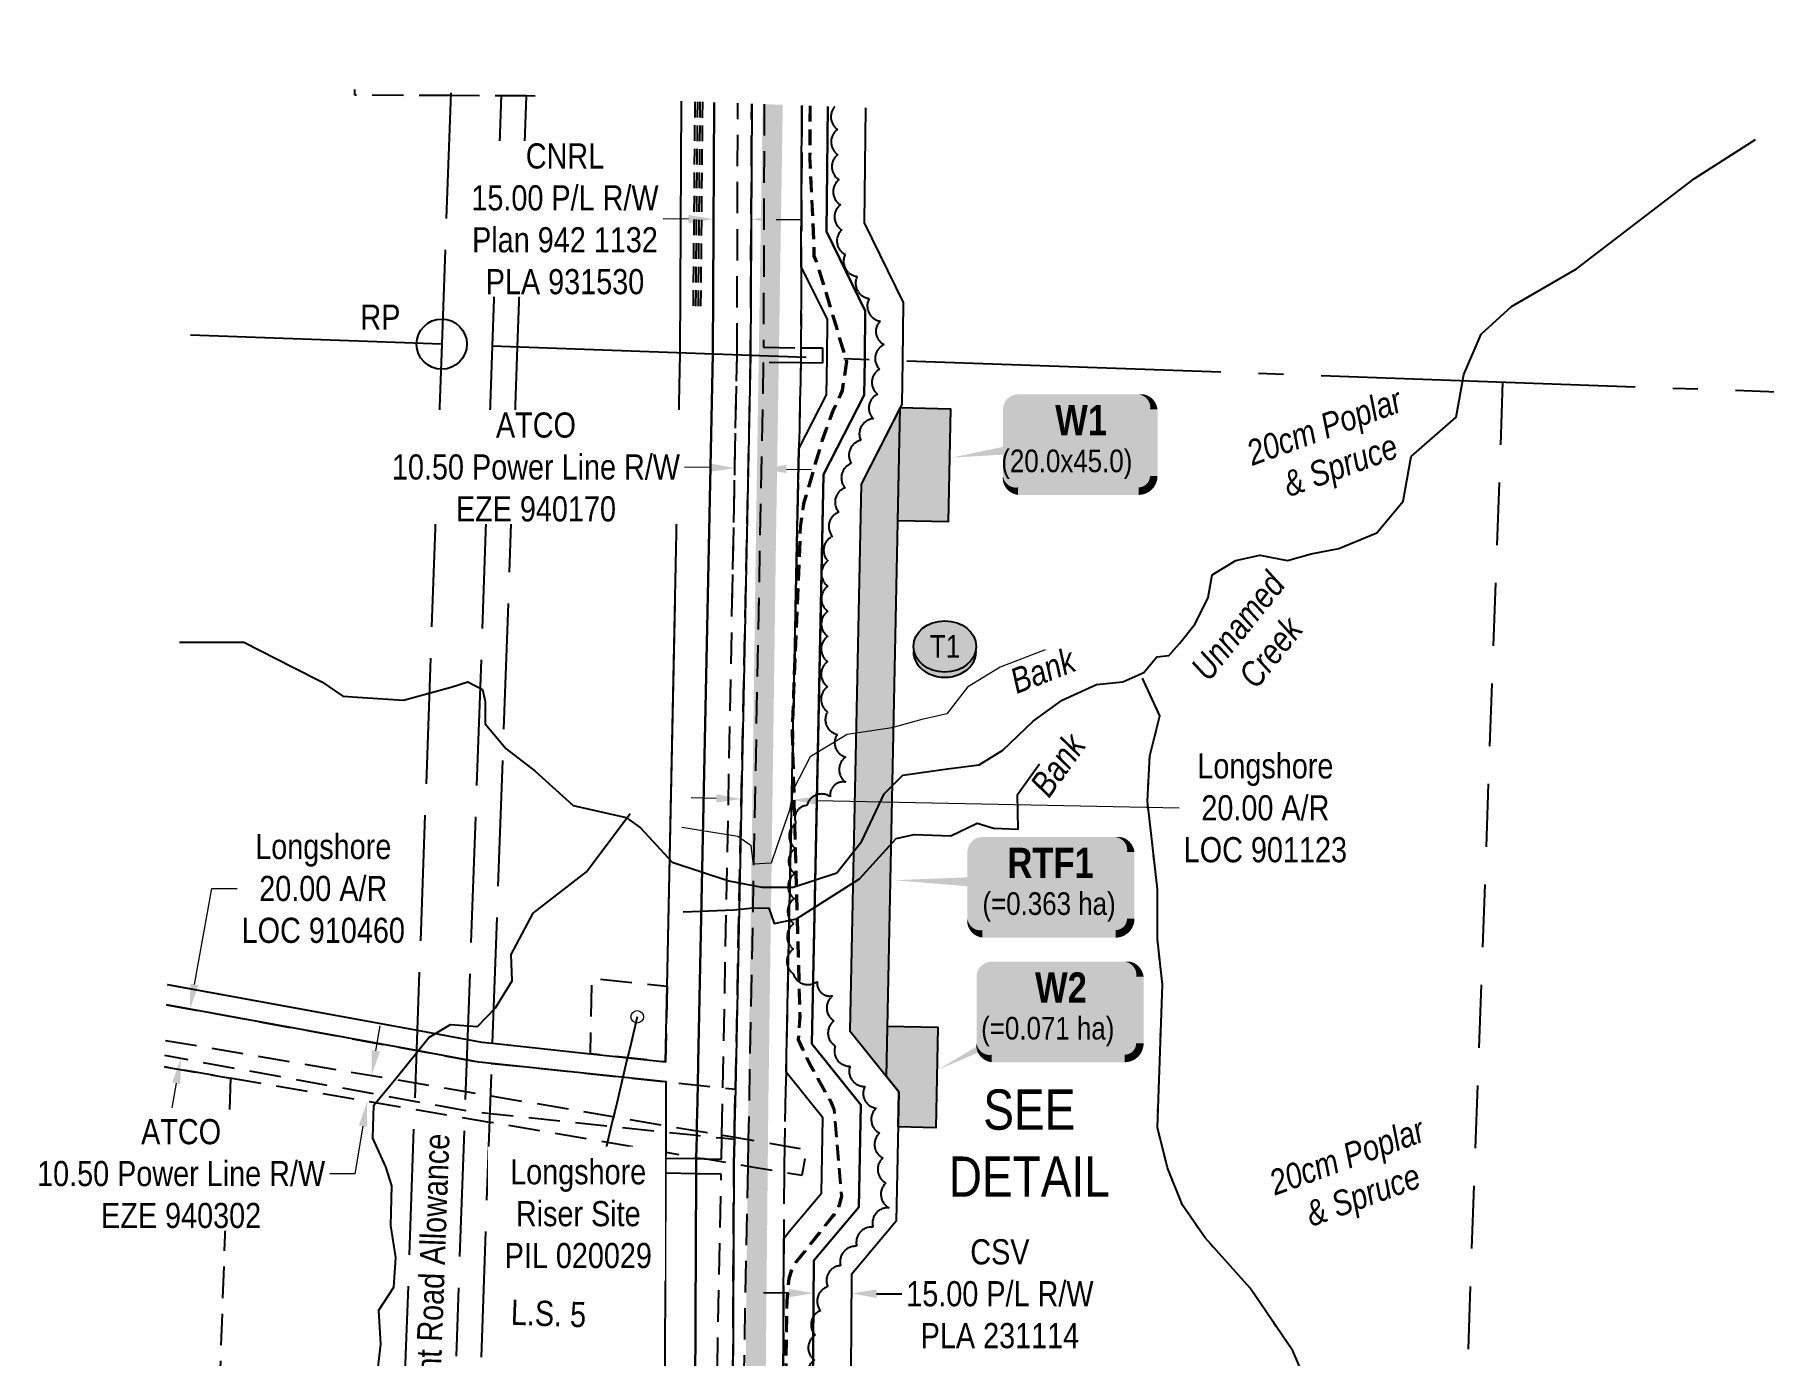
# Model space of a CAD drawing. Extents: x 341958 to 344327, y 6165020 to 6167111.
# Drawn here: x 342377 to 343065, y 6165571 to 6166096 of the extents above; entities that cross this region are included whole.
import ezdxf
from ezdxf.enums import TextEntityAlignment as Align

# ---------------------------------------------------------------- set-up
doc = ezdxf.new("R2010")
doc.units = 0
doc.header["$LTSCALE"] = 5
doc.header["$PDSIZE"] = 0.5
for name, pattern in [('0', [1, 1, 0]), ('foc-ACCESSROAD', [3.75, 2.5, -1.25]), ('foc-FLOWLINE', [3.75, 2.5, -1.25]), ('foc-LSD', [8, 5, -3]), ('foc-QUARTERLINE', [33, 25, -3, 2, -3]), ('foc-UNSURVEYED', [12.5, 10, -2.5]), ('foc-WHEELTRACKS', [2, 0.4, -1.6]), ('UG_PIPE', [1.875, 1.25, -0.625])]:
    doc.linetypes.add(name, pattern=pattern)
doc.layers.get('Defpoints').update_dxf_attribs({"color": 9})
for name, color, linetype in [('35', 37, 'Continuous'), ('AS-PIPE-UG', 44, 'UG_PIPE'), ('AS-ROADS', 254, 'Continuous'), ('C-RW', 13, 'Continuous'), ('DETAIL-T', 7, 'Continuous'), ('F-AR', 190, 'foc-ACCESSROAD'), ('F-EZE', 190, 'foc-FLOWLINE'), ('F-RW', 190, 'Continuous'), ('F-WS', 190, 'foc-ACCESSROAD'), ('L-QSEC', 8, 'foc-QUARTERLINE'), ('L-ROAD-T', 7, 'Continuous'), ('L-SECTION-LSD', 7, 'foc-LSD'), ('L-USEC', 7, 'foc-UNSURVEYED'), ('P-CROSSINGS', 250, 'Continuous'), ('P-TEMP-BLOCKS', 250, 'Continuous'), ('P-TEMP-H', 41, 'Continuous'), ('P-TEMP_WORKSPACE', 46, 'Continuous'), ('T-080', 7, 'Continuous'), ('T-BUSH', 110, '0'), ('T-BUSH-T', 110, 'Continuous'), ('T-SLOPE', 48, 'Continuous'), ('T-WATER', 160, 'Continuous'), ('T-WATER-P3', 160, 'foc-WHEELTRACKS'), ('T-WATER-T', 170, 'Continuous')]:
    doc.layers.add(name, color=color, linetype=linetype)
for name, color, linetype, lineweight in [('F-AR-T', 190, 'Continuous', 9), ('F-EZE-T', 190, 'Continuous', 9), ('F-RW-T', 190, 'Continuous', 9), ('F-WS-T', 190, 'Continuous', 9), ('T-TEXT', 48, 'Continuous', 18)]:
    doc.layers.add(name, color=color, linetype=linetype, lineweight=lineweight)
doc.styles.add('100L', font='ARIALN.TTF', dxfattribs={"height": 11})
doc.styles.add('175L', font='ARIALN.TTF', dxfattribs={"height": 20})
doc.styles.add('80', font='ARIALN.TTF', dxfattribs={"height": 10})
doc.styles.add('80CG', font='ARIALN.TTF', dxfattribs={"height": 10})
doc.styles.add('80L', font='ARIALN.TTF', dxfattribs={"height": 10})
doc.styles.add('BOLD', font='ARIALNB.TTF')
doc.styles.add('Crossing', font='ARIALN.TTF', dxfattribs={"height": 10})
doc.styles.add('foc-LtypeFont', font='ARIALN.TTF', dxfattribs={"height": 7.35})
doc.linetypes.add('foc-TOPO-flowdirection-NOLINE', pattern='A,0,[">",foc-LtypeFont,S=0.3,R=0,X=0,Y=-0.945],-20,[">",foc-LtypeFont,S=0.3,R=0,X=0,Y=-0.945],0', length=20)
doc.dimstyles.new('Compass 5 000', dxfattribs={"dimscale": 5, "dimtxt": 9, "dimasz": 2, "dimexe": 0.2, "dimexo": 0.0625, "dimgap": 0.5, "dimtad": 0, "dimtih": 1, "dimtoh": 1, "dimzin": 0, "dimdsep": 46, "dimtxsty": '80CG', "dimcen": 0.1, "dimse1": 1, "dimse2": 1, "dimclrd": 256, "dimclrt": 256, "dimaunit": 1, "dimadec": 4, "dimazin": 0, "dimtfac": 0.06, "dimtofl": 0, "dimtmove": 0, "dimatfit": 1, "dimfxl": 0.2, "dimtolj": 1, "dimtzin": 0, "dimlwd": -1, "dimarcsym": 0})

# ---------------------------------------------------------------- blocks, each defined once
blk = doc.blocks.new('*D438')
at = {"layer": 'Defpoints', "color": 0, "transparency": 16777216}
for p in [(342438.69, 6165708.62), (342506.26, 6165696.23), (342502.66, 6165676.57)]:
    blk.add_point(p, dxfattribs=at)
at = {"layer": 'F-AR-T', "transparency": 16777216}
for p, q in [((342440.49, 6165718.45), (342447.47, 6165756.55)), ((342447.47, 6165756.55), (342457.47, 6165756.55)), ((342433.28, 6165679.11), (342431.48, 6165669.28))]:
    blk.add_line(p, q, dxfattribs=at)
for points in [[(342438.85, 6165718.75), (342442.13, 6165718.15), (342438.69, 6165708.62)], [(342431.64, 6165679.42), (342434.92, 6165678.81), (342435.08, 6165688.95)]]:
    blk.add_solid(points, dxfattribs=at)
at = {"layer": 'F-AR-T', "transparency": 16777216, "insert": (342491.76, 6165756.55), "char_height": 10, "attachment_point": 5, "style": '80CG'}
blk.add_mtext('\\A1;Longshore\\P20.00 A/R\\PLOC 910460', dxfattribs=at)
blk = doc.blocks.new('*D439')
at = {"layer": 'Defpoints', "color": 0, "transparency": 16777216}
for p in [(342678.11, 6165791.81), (342657.07, 6165741.46), (342677.06, 6165741.05)]:
    blk.add_point(p, dxfattribs=at)
at = {"layer": 'F-AR-T', "transparency": 16777216}
for p, q in [((342648.12, 6165792.43), (342638.12, 6165792.63)), ((342688.11, 6165791.6), (342832.28, 6165788.62))]:
    blk.add_line(p, q, dxfattribs=at)
for points in [[(342648.15, 6165794.09), (342648.09, 6165790.76), (342658.12, 6165792.22)], [(342688.14, 6165793.27), (342688.07, 6165789.94), (342678.11, 6165791.81)]]:
    blk.add_solid(points, dxfattribs=at)
at = {"layer": 'F-AR-T', "transparency": 16777216, "insert": (342866.59, 6165788.62), "char_height": 10, "attachment_point": 5, "style": '80CG', "bg_fill": 3, "box_fill_scale": 1.1, "bg_fill_color": 256, "bg_fill_true_color": 13158600, "bg_fill_transparency": 0}
blk.add_mtext('\\A1;Longshore\\P20.00 A/R\\PLOC 901123', dxfattribs=at)
blk = doc.blocks.new('*D440')
at = {"layer": 'Defpoints', "color": 0, "transparency": 16777216}
for p in [(342516.79, 6165681.21), (342509.23, 6165671.85), (342515.03, 6165670.86)]:
    blk.add_point(p, dxfattribs=at)
at = {"layer": 'F-EZE-T', "transparency": 16777216}
for p, q in [((342512.67, 6165692.06), (342514.34, 6165701.91)), ((342507.55, 6165661.99), (342504.34, 6165643.11)), ((342504.34, 6165643.11), (342494.34, 6165643.11))]:
    blk.add_line(p, q, dxfattribs=at)
for points in [[(342511.02, 6165692.34), (342514.31, 6165691.78), (342510.99, 6165682.2)], [(342505.91, 6165662.27), (342509.19, 6165661.71), (342509.23, 6165671.85)]]:
    blk.add_solid(points, dxfattribs=at)
at = {"layer": 'F-EZE-T', "transparency": 16777216, "insert": (342435.2, 6165643.11), "char_height": 10, "attachment_point": 5, "style": '80CG', "bg_fill": 3, "box_fill_scale": 1.1, "bg_fill_color": 256, "bg_fill_true_color": 13158600, "bg_fill_transparency": 0}
blk.add_mtext('\\A1;ATCO\\P10.50 Power Line R/W\\PEZE 940302', dxfattribs=at)
blk = doc.blocks.new('*D441')
at = {"layer": 'Defpoints', "color": 0, "transparency": 16777216}
for p in [(342666.01, 6165923.63), (342652.96, 6165791.72), (342663.46, 6165791.52)]:
    blk.add_point(p, dxfattribs=at)
at = {"layer": 'F-EZE-T', "transparency": 16777216}
for p, q in [((342645.52, 6165924.02), (342635.52, 6165924.22)), ((342676.01, 6165923.43), (342686, 6165923.24))]:
    blk.add_line(p, q, dxfattribs=at)
for points in [[(342645.55, 6165925.69), (342645.48, 6165922.36), (342655.51, 6165923.83)], [(342676.04, 6165925.1), (342675.97, 6165921.77), (342666.01, 6165923.63)]]:
    blk.add_solid(points, dxfattribs=at)
at = {"layer": 'F-EZE-T', "transparency": 16777216, "insert": (342576.38, 6165924.22), "char_height": 10, "attachment_point": 5, "style": '80CG', "bg_fill": 3, "box_fill_scale": 1.1, "bg_fill_color": 256, "bg_fill_true_color": 13158600, "bg_fill_transparency": 0}
blk.add_mtext('\\A1;ATCO\\P10.50 Power Line R/W\\PEZE 940170', dxfattribs=at)
blk = doc.blocks.new('*D442')
at = {"layer": 'Defpoints', "color": 0, "transparency": 16777216}
for p in [(342647.06, 6166032.75), (342662.06, 6166032.68), (342662.01, 6166022.78)]:
    blk.add_point(p, dxfattribs=at)
at = {"layer": 'F-RW-T', "transparency": 16777216}
for p, q in [((342637.02, 6166022.89), (342627.02, 6166022.94)), ((342672.01, 6166022.73), (342682.01, 6166022.69))]:
    blk.add_line(p, q, dxfattribs=at)
for points in [[(342637.03, 6166024.56), (342637.01, 6166021.23), (342647.02, 6166022.85)], [(342672.02, 6166024.4), (342672, 6166021.07), (342662.01, 6166022.78)]]:
    blk.add_solid(points, dxfattribs=at)
at = {"layer": 'F-RW-T', "transparency": 16777216, "insert": (342587.93, 6166022.94), "char_height": 10, "attachment_point": 5, "style": '80CG', "bg_fill": 3, "box_fill_scale": 1.1, "bg_fill_color": 256, "bg_fill_true_color": 13158600, "bg_fill_transparency": 0}
blk.add_mtext('\\A1;CNRL\\P15.00 P/L R/W\\PPlan 942 1132\\PPLA 931530', dxfattribs=at)
blk = doc.blocks.new('*D446')
at = {"layer": 'C-RW', "transparency": 16777216}
for p, q in [((342676.89, 6165595.66), (342666.89, 6165595.74)), ((342711.89, 6165595.39), (342721.89, 6165595.31))]:
    blk.add_line(p, q, dxfattribs=at)
for points in [[(342676.9, 6165597.33), (342676.88, 6165593.99), (342686.89, 6165595.58)], [(342711.9, 6165597.05), (342711.87, 6165593.72), (342701.89, 6165595.46)]]:
    blk.add_solid(points, dxfattribs=at)
at = {"layer": 'Defpoints', "color": 0, "transparency": 16777216}
for p in [(342701.89, 6165595.46), (342686.65, 6165564.8), (342701.64, 6165564.69)]:
    blk.add_point(p, dxfattribs=at)
at = {"layer": 'C-RW', "transparency": 16777216, "insert": (342760.97, 6165595.31), "char_height": 10, "attachment_point": 5, "style": '80CG'}
blk.add_mtext('\\A1;CSV\\P15.00 P/L R/W\\PPLA 231114 ', dxfattribs=at)
blk = doc.blocks.new('RP')
at = {"layer": '35', "color": 3}
blk.add_circle((0, 0), 10, dxfattribs=at)
at = {"layer": '35', "color": 3, "style": '80'}
blk.add_attdef('RP_001', (-32.36, 5.75), '', height=10, dxfattribs=at)
blk = doc.blocks.new('*U459')
h = blk.add_hatch(color=191)
edge = h.paths.add_edge_path()
edge.add_line((-26.5, -20), (26.5, -20))
edge.add_arc((26.5, -14), 6, 270, 360)
edge.add_line((32.5, -14), (32.5, 12.5))
edge.add_arc((26.5, 12.5), 6, 0, 90)
edge.add_line((26.5, 18.5), (-26.5, 18.5))
edge.add_arc((-26.5, 12.5), 6, 90, 180)
edge.add_line((-32.5, 12.5), (-32.5, -14))
edge.add_arc((-26.5, -14), 6, 180, 270)
at = {"color": 250, "flags": 128}
blk.add_lwpolyline([(-26.5, -20, 3, 3, 0), (26.5, -20, 3, 3, 0.414214), (32.5, -14, 3, 3, 0), (32.5, 12.5, 3, 0, 0.414214), (26.5, 18.5, 0, 0, 0), (-26.5, 18.5, 0, 0, 0.414214), (-32.5, 12.5, 0, 0, 0), (-32.5, -14, 0, 3, 0.414214)], format="xyseb", close=True, dxfattribs=at)
at = {"flags": 128}
blk.add_lwpolyline([(-61.62, 1.34, 0, 7.5, 0), (0, 0, 0, 0, 0)], format="xyseb", dxfattribs=at)
at = {"color": 250}
for tag, p, height, style in [('TEMP_AREA_W1_001', (-9.21, 2.24), 12, 'BOLD'), ('ENTER_TEXT_001', (-30.66, -12.47), 9, '80')]:
    blk.add_attdef(tag, p, '', height=height, dxfattribs=dict(at, style=style))
blk = doc.blocks.new('XING TEMP')
h = blk.add_hatch(color=191)
h.dxf.hatch_style = 1
edge = h.paths.add_edge_path()
edge.add_ellipse((0, 0), major_axis=(-12.5, 0), ratio=0.816297, start_angle=0, end_angle=360)
h = blk.add_hatch(color=250)
h.dxf.hatch_style = 1
edge = h.paths.add_edge_path()
edge.add_ellipse((0, -2.05), major_axis=(-12.5, 0), ratio=0.816297, start_angle=0, end_angle=180)
edge.add_line((12.5, -2.05), (12.5, 0))
edge.add_ellipse((0, 0), major_axis=(-12.5, 0), ratio=0.816297, start_angle=0, end_angle=180, ccw=False)
edge.add_line((-12.5, 0), (-12.5, -2.05))
at = {"color": 250}
blk.add_ellipse((0, 0), major_axis=(-12.5, 0), ratio=0.816297, dxfattribs=at)
blk.add_ellipse((0, -2.05), major_axis=(-12.5, 0), ratio=0.816297, start_param=0, end_param=3.141593, dxfattribs=at)
at = {"color": 250, "style": 'Crossing'}
blk.add_attdef('CROSSING', text='', height=9, dxfattribs=at).set_placement((0.09, 0.02), align=Align.MIDDLE_CENTER)
at = {"color": 250, "style": 'Crossing', "flags": 1}
for tag, p in [('OWNER', (0.09, -12.49)), ('DESCRIPTION', (0.09, -25.77)), ('LOCATION', (0.09, -39.3)), ('DWG_REF', (0.09, -52.84))]:
    blk.add_attdef(tag, text='', height=9, dxfattribs=at).set_placement(p, align=Align.MIDDLE_CENTER)
blk = doc.blocks.new('*U469')
h = blk.add_hatch(color=191)
edge = h.paths.add_edge_path()
edge.add_line((-26.5, -20), (26.5, -20))
edge.add_arc((26.5, -14), 6, 270, 360)
edge.add_line((32.5, -14), (32.5, 12.5))
edge.add_arc((26.5, 12.5), 6, 0, 90)
edge.add_line((26.5, 18.5), (-26.5, 18.5))
edge.add_arc((-26.5, 12.5), 6, 90, 180)
edge.add_line((-32.5, 12.5), (-32.5, -14))
edge.add_arc((-26.5, -14), 6, 180, 270)
at = {"color": 250, "flags": 128}
blk.add_lwpolyline([(-26.5, -20, 3, 3, 0), (26.5, -20, 3, 3, 0.414214), (32.5, -14, 3, 3, 0), (32.5, 12.5, 3, 0, 0.414214), (26.5, 18.5, 0, 0, 0), (-26.5, 18.5, 0, 0, 0.414214), (-32.5, 12.5, 0, 0, 0), (-32.5, -14, 0, 3, 0.414214)], format="xyseb", close=True, dxfattribs=at)
at = {"flags": 128}
blk.add_lwpolyline([(-47.59, -24.39, 0, 7.5, 0), (0, 0, 0, 0, 0)], format="xyseb", dxfattribs=at)
at = {"color": 250}
for tag, p, height, style in [('TEMP_AREA_W1_001', (-9.21, 2.24), 12, 'BOLD'), ('ENTER_TEXT_001', (-30.66, -12.47), 9, '80')]:
    blk.add_attdef(tag, p, '', height=height, dxfattribs=dict(at, style=style))
blk = doc.blocks.new('*U470')
h = blk.add_hatch(color=191)
edge = h.paths.add_edge_path()
edge.add_line((-24, -20), (24, -20))
edge.add_arc((24, -14), 6, 270, 360)
edge.add_line((30, -14), (30, 12.5))
edge.add_arc((24, 12.5), 6, 0, 90)
edge.add_line((24, 18.5), (-24, 18.5))
edge.add_arc((-24, 12.5), 6, 90, 180)
edge.add_line((-30, 12.5), (-30, -14))
edge.add_arc((-24, -14), 6, 180, 270)
at = {"color": 250, "flags": 128}
blk.add_lwpolyline([(-24, -20, 3, 3, 0), (24, -20, 3, 3, 0.414214), (30, -14, 3, 3, 0), (30, 12.5, 3, 0, 0.414214), (24, 18.5, 0, 0, 0), (-24, 18.5, 0, 0, 0.414214), (-30, 12.5, 0, 0, 0), (-30, -14, 0, 3, 0.414214)], format="xyseb", close=True, dxfattribs=at)
at = {"flags": 128}
blk.add_lwpolyline([(-50.5, -6.69, 0, 7.5, 0), (0, 0, 0, 0, 0)], format="xyseb", dxfattribs=at)
at = {"color": 250}
for tag, p, height, style in [('TEMP_AREA_W1_001', (-9.21, 2.24), 12, 'BOLD'), ('ENTER_TEXT_001', (-30.66, -12.47), 9, '80')]:
    blk.add_attdef(tag, p, '', height=height, dxfattribs=dict(at, style=style))

msp = doc.modelspace()

# ---------------------------------------------------------------- hatches: boundary and pattern name
at = {"layer": 'P-TEMP-H'}
h = msp.add_hatch(color=256, dxfattribs=at)
h.dxf.hatch_style = 1
h.paths.add_polyline_path([(342705.704, 6165917.453), (342701.209, 6165699.932), (342715.835, 6165681.825), (342721.332, 6165947.882)])
h = msp.add_hatch(color=256, dxfattribs=at)
h.dxf.hatch_style = 1
h.paths.add_polyline_path([(342721.332, 6165947.882), (342741.323, 6165947.468), (342740.394, 6165902.488), (342720.403, 6165902.901)])
h = msp.add_hatch(color=256, dxfattribs=at)
h.dxf.hatch_style = 1
h.paths.add_polyline_path([(342716.248, 6165701.816), (342736.239, 6165701.403), (342735.413, 6165661.421), (342720.464, 6165661.73), (342720.735, 6165675.759), (342715.835, 6165681.825)])

# ---------------------------------------------------------------- linework, layer by layer
at = {"layer": 'AS-PIPE-UG', "flags": 128}
for points in [[(342639.607, 6166069.595), (342638.857, 6165985.377)], [(342640.606, 6166069.559), (342639.856, 6165985.368)], [(342641.606, 6166069.523), (342640.856, 6165985.359)], [(342642.605, 6166069.488), (342641.856, 6165985.35)], [(342685.154, 6166067.969), (342685.041, 6166047.818), (342686.636, 6166013.13), (342686.649, 6166008.146), (342688.054, 6166004.97), (342699.714, 6165966.182), (342697.974, 6165954.775), (342694.422, 6165947.007), (342690.048, 6165935.093), (342686.542, 6165923.284), (342682.606, 6165909.704), (342681.31, 6165900.678), (342678.011, 6165819.734), (342681.1, 6165705.584), (342680.472, 6165696.355), (342682.359, 6165692.301), (342685.032, 6165686.624), (342693.606, 6165671.276), (342694.72, 6165668.518), (342697.656, 6165634.062), (342696.428, 6165629.6), (342694.427, 6165626.555), (342678.116, 6165606.045), (342676.733, 6165601.4), (342675.934, 6165592.499), (342674.896, 6165528.173), (342679.262, 6165438.728), (342682.028, 6165351.341), (342684.503, 6165342.059), (342686.93, 6165338.914), (342704.038, 6165314.776), (342704.449, 6165310.81), (342702.357, 6165287.106), (342699.258, 6165282.16), (342696.659, 6165278.183), (342687.094, 6165253.376), (342686.664, 6165247.092), (342685.641, 6165113.138), (342687.516, 6165042.728)], [(342685.654, 6166067.951), (342685.541, 6166047.828), (342687.136, 6166013.142), (342687.149, 6166008.252), (342688.524, 6166005.144), (342700.225, 6165966.218), (342698.458, 6165954.631), (342694.885, 6165946.817), (342690.523, 6165934.936), (342687.022, 6165923.143), (342683.096, 6165909.598), (342681.808, 6165900.632), (342678.511, 6165819.731), (342681.6, 6165705.574), (342680.979, 6165696.449), (342682.812, 6165692.513), (342685.477, 6165686.853), (342694.058, 6165671.492), (342695.212, 6165668.635), (342698.162, 6165634.015), (342696.889, 6165629.391), (342694.832, 6165626.262), (342678.567, 6165605.81), (342677.226, 6165601.305), (342676.434, 6165592.473), (342675.396, 6165528.181), (342679.761, 6165438.748), (342682.526, 6165351.414), (342684.96, 6165342.285), (342687.332, 6165339.211), (342704.522, 6165314.958), (342704.951, 6165310.814), (342702.844, 6165286.942), (342699.679, 6165281.891), (342697.106, 6165277.954), (342687.588, 6165253.267), (342687.164, 6165247.073), (342686.141, 6165113.143), (342688.016, 6165042.71)]]:
    msp.add_lwpolyline(points, dxfattribs=at)
at = {"layer": 'AS-ROADS', "const_width": 7.998, "flags": 128}
msp.add_lwpolyline([(342670.588, 6166068.489), (342667.836, 6165892.203), (342664.808, 6165668.294), (342663.424, 6165523.226), (342668.548, 6165412.829), (342675.102, 6165055.152), (342674.713, 6165043.185)], dxfattribs=at)
at = {"layer": 'C-RW'}
for points in [[(342727.833, 6165041.287), (342706.553, 6165091.088), (342691.667, 6165125.927), (342691.719, 6165142.606), (342691.813, 6165172.791), (342692.084, 6165259.325), (342710.067, 6165280.745), (342709.449, 6165321.941), (342690.775, 6165342.764), (342689.333, 6165384.241), (342689.037, 6165398.194), (342688.825, 6165408.211), (342688.507, 6165423.2), (342686.34, 6165525.594), (342686.992, 6165608.582), (342704.848, 6165629.824), (342705.636, 6165670.586), (342686.103, 6165694.768), (342690.782, 6165921.225), (342707.021, 6165952.842), (342707.181, 6165967.131), (342707.395, 6165986.379), (342691.982, 6166017.977), (342692.483, 6166067.708)], [(342707.474, 6166067.173), (342707.013, 6166021.369), (342722.43, 6165989.762), (342722.172, 6165966.595), (342721.977, 6165949.137), (342705.704, 6165917.453), (342701.209, 6165699.932), (342720.735, 6165675.759), (342719.739, 6165624.233), (342701.946, 6165603.066), (342701.338, 6165525.717), (342703.838, 6165422.662), (342704.201, 6165407.666), (342704.444, 6165397.648), (342705.633, 6165348.658), (342724.359, 6165327.775), (342725.146, 6165275.382), (342707.063, 6165253.844), (342706.808, 6165172.255), (342706.713, 6165142.07), (342706.672, 6165128.975), (342744.394, 6165040.695)]]:
    msp.add_lwpolyline(points, dxfattribs=at)
at = {"layer": 'F-AR'}
for points in [[(342661.481, 6165043.658), (342661.819, 6165143.678), (342661.921, 6165173.862), (342662.35, 6165300.871), (342658.944, 6165399.261), (342658.598, 6165409.282), (342654.58, 6165525.407), (342655.091, 6165645.799), (342655.117, 6165647.025), (342655.317, 6165656.687), (342655.336, 6165657.635), (342655.42, 6165661.701), (342655.731, 6165676.748), (342661.767, 6165968.755), (342662.222, 6166068.788)], [(342682.212, 6166068.074), (342681.922, 6166004.091), (342681.775, 6165971.717), (342681.762, 6165968.607), (342681.75, 6165968.04), (342681.702, 6165965.719), (342680.996, 6165931.542), (342675.87, 6165683.567), (342675.72, 6165676.335), (342675.41, 6165661.288), (342675.265, 6165654.244), (342675.085, 6165645.55), (342675.077, 6165643.628), (342674.966, 6165617.385), (342674.576, 6165525.71)]]:
    msp.add_lwpolyline(points, dxfattribs=at)
at = {"layer": 'F-AR', "flags": 128}
for points in [[(342682.212, 6166068.074), (342681.922, 6166004.091), (342681.775, 6165971.717), (342681.762, 6165968.607), (342681.75, 6165968.04), (342681.702, 6165965.719), (342680.996, 6165931.542), (342679.684, 6165868.085)], [(342429.446, 6165710.31), (342528.834, 6165692.096), (342553.627, 6165687.553), (342558.839, 6165687.002), (342628.242, 6165679.658), (342640.764, 6165678.333), (342650.756, 6165677.275), (342655.731, 6165676.748), (342655.42, 6165661.701), (342655.336, 6165657.635), (342655.317, 6165656.687), (342650.369, 6165657.21), (342640.35, 6165658.27), (342628.157, 6165659.56), (342558.121, 6165666.972), (342550.769, 6165667.75), (342528.11, 6165671.902), (342428.722, 6165690.116)]]:
    msp.add_lwpolyline(points, dxfattribs=at)
at = {"layer": 'F-EZE'}
for points in [[(342647.818, 6165528.017), (342650.092, 6165642.879), (342640.083, 6165643.075), (342628.088, 6165643.309), (342622.606, 6165643.416), (342622.723, 6165649.414), (342628.113, 6165649.308), (342640.162, 6165649.187), (342643.461, 6165649.008), (342650.209, 6165648.876), (342650.37, 6165657.21), (342650.394, 6165658.476), (342650.757, 6165677.275), (342656.383, 6165968.947), (342656.71, 6166068.984)], [(342654.455, 6165868.985), (342656.383, 6165968.947), (342656.71, 6166068.984)], [(342667.208, 6166068.61), (342666.891, 6165971.885), (342681.775, 6165971.717), (342690.406, 6165971.62), (342690.362, 6165967.732), (342690.339, 6165965.622), (342681.702, 6165965.719), (342666.824, 6165965.888), (342660.859, 6165656.696), (342660.655, 6165645.898), (342658.259, 6165525.1), (342662.416, 6165409.147), (342662.775, 6165399.125), (342666.187, 6165303.97), (342682.24, 6165304.241), (342689.731, 6165304.366), (342689.832, 6165298.369), (342682.336, 6165298.243), (342666.288, 6165297.972), (342666.022, 6165173.715), (342665.958, 6165143.529), (342665.744, 6165043.506)], [(342667.208, 6166068.61), (342666.891, 6165971.885), (342681.775, 6165971.717), (342690.406, 6165971.62), (342690.362, 6165967.732), (342690.339, 6165965.622), (342681.702, 6165965.719), (342666.824, 6165965.888), (342664.947, 6165868.611)]]:
    msp.add_lwpolyline(points, dxfattribs=at)
at = {"layer": 'F-EZE', "flags": 128}
msp.add_lwpolyline([(342428.941, 6165696.16), (342528.373, 6165679.24), (342558.378, 6165674.134), (342628.168, 6165662.258), (342640.389, 6165660.179), (342650.394, 6165658.476), (342655.336, 6165657.635), (342660.859, 6165656.695), (342675.265, 6165654.244), (342683.989, 6165652.759), (342682.229, 6165642.411), (342675.077, 6165643.628), (342660.662, 6165645.986), (342655.117, 6165647.024), (342643.461, 6165649.007), (342640.165, 6165649.35), (342628.123, 6165651.617), (342557.998, 6165663.551), (342527.994, 6165668.656), (342428.562, 6165685.576)], dxfattribs=at)
at = {"layer": 'F-RW'}
for points in [[(342429.715, 6165718.393), (342529.124, 6165700.175), (342554.787, 6165695.472), (342559.125, 6165695.005), (342598.025, 6165690.818), (342627.956, 6165687.596), (342628.578, 6165717.694), (342633.778, 6165969.19), (342633.78, 6165969.756), (342634.234, 6166069.787)], [(342429.736, 6165718.389), (342529.124, 6165700.175), (342554.787, 6165695.472), (342559.125, 6165695.005), (342598.025, 6165690.818), (342627.956, 6165687.596), (342628.578, 6165717.694), (342633.778, 6165969.19), (342633.78, 6165969.756), (342634.234, 6166069.787)], [(342646.485, 6165044.194), (342646.523, 6165055.364), (342646.823, 6165144.215), (342646.925, 6165174.399), (342647.352, 6165300.636), (342643.931, 6165399.781), (342643.574, 6165409.815), (342639.694, 6165521.952), (342639.582, 6165525.178), (342639.594, 6165527.951), (342640.083, 6165643.075), (342640.096, 6165645.987), (342640.16, 6165649.133), (342640.35, 6165658.27), (342640.389, 6165660.178), (342640.453, 6165663.285), (342640.522, 6165666.628), (342640.764, 6165678.333), (342640.95, 6165687.328), (342646.775, 6165969.291), (342647.226, 6166069.323)], [(342646.485, 6165044.194), (342646.523, 6165055.364), (342646.823, 6165144.215), (342646.925, 6165174.399), (342647.352, 6165300.636), (342643.931, 6165399.781), (342643.574, 6165409.815), (342639.694, 6165521.952), (342639.582, 6165525.178), (342639.594, 6165527.951), (342640.083, 6165643.075), (342640.096, 6165645.987), (342640.16, 6165649.133), (342640.35, 6165658.27), (342640.389, 6165660.178), (342640.453, 6165663.285), (342640.522, 6165666.628), (342640.764, 6165678.333), (342640.95, 6165687.328), (342646.775, 6165969.291), (342647.226, 6166069.323)], [(342647.226, 6166069.323), (342646.775, 6165969.291), (342640.95, 6165687.328), (342640.764, 6165678.333), (342640.522, 6165666.628), (342640.453, 6165663.285), (342640.389, 6165660.178), (342640.35, 6165658.27), (342640.16, 6165649.133), (342640.096, 6165645.987), (342640.083, 6165643.075), (342639.594, 6165527.951)], [(342662.222, 6166068.788), (342661.767, 6165968.755), (342655.731, 6165676.748), (342655.42, 6165661.701), (342655.336, 6165657.635), (342655.317, 6165656.687), (342655.117, 6165647.025), (342655.091, 6165645.799), (342654.58, 6165525.407), (342658.598, 6165409.282), (342658.944, 6165399.261), (342662.35, 6165300.871), (342661.921, 6165173.862), (342661.819, 6165143.678), (342661.481, 6165043.658)], [(342662.222, 6166068.788), (342661.767, 6165968.755), (342655.731, 6165676.748), (342655.42, 6165661.701), (342655.336, 6165657.635), (342655.317, 6165656.687), (342655.117, 6165647.025), (342655.091, 6165645.799), (342654.58, 6165525.407), (342658.598, 6165409.282), (342658.944, 6165399.261), (342662.35, 6165300.871), (342661.921, 6165173.862), (342661.819, 6165143.678), (342661.481, 6165043.658)], [(342681.473, 6165042.944), (342681.589, 6165077.562), (342681.811, 6165142.962), (342681.873, 6165161.668), (342681.913, 6165173.146), (342682.243, 6165270.931), (342694.986, 6165286.109), (342694.535, 6165316.105), (342681.319, 6165330.842), (342678.976, 6165398.551), (342678.629, 6165408.573), (342678.11, 6165423.565), (342674.576, 6165525.71), (342674.966, 6165617.385), (342677.082, 6165620.105), (342689.953, 6165635.418), (342690.533, 6165665.411), (342675.87, 6165683.567), (342680.996, 6165931.542), (342692.022, 6165953.009), (342692.186, 6165967.667), (342692.357, 6165983.007), (342681.922, 6166004.091), (342682.212, 6166068.074)], [(342679.684, 6165868.085), (342680.996, 6165931.542), (342692.022, 6165953.009), (342692.186, 6165967.667), (342692.357, 6165983.007), (342681.922, 6166004.091), (342682.212, 6166068.074)], [(342692.483, 6166067.708), (342691.982, 6166017.977), (342707.395, 6165986.379), (342707.181, 6165967.131), (342707.021, 6165952.842), (342690.782, 6165921.225), (342686.103, 6165694.768), (342705.636, 6165670.586), (342704.848, 6165629.824), (342686.992, 6165608.582), (342686.34, 6165525.594), (342688.507, 6165423.2), (342688.825, 6165408.211), (342689.037, 6165398.194), (342689.333, 6165384.241), (342690.775, 6165342.764), (342709.449, 6165321.941), (342710.067, 6165280.745), (342692.084, 6165259.325), (342691.813, 6165172.791), (342691.719, 6165142.607), (342691.406, 6165042.589)], [(342692.374, 6166067.712), (342691.982, 6166017.977), (342707.395, 6165986.379), (342707.181, 6165967.131), (342707.021, 6165952.842), (342690.782, 6165921.225), (342689.677, 6165867.728)], [(342627.597, 6165527.854), (342628.088, 6165643.309), (342628.113, 6165649.308), (342628.123, 6165651.618), (342628.157, 6165659.56), (342628.168, 6165662.257), (342628.242, 6165679.658), (342558.839, 6165687.002), (342553.627, 6165687.553), (342528.834, 6165692.096), (342429.446, 6165710.31)]]:
    msp.add_lwpolyline(points, dxfattribs=at)
at = {"layer": 'F-RW', "flags": 128}
for points in [[(342429.738, 6165718.389), (342529.124, 6165700.175), (342554.787, 6165695.472), (342559.125, 6165695.005), (342598.025, 6165690.818), (342627.956, 6165687.596), (342628.578, 6165717.694), (342631.723, 6165869.797)], [(342689.677, 6165867.728), (342686.103, 6165694.768), (342705.636, 6165670.586), (342704.848, 6165629.824), (342686.992, 6165608.582), (342686.34, 6165525.594), (342688.507, 6165423.2), (342688.825, 6165408.211), (342689.037, 6165398.194), (342689.333, 6165384.241), (342690.775, 6165342.764), (342709.449, 6165321.941), (342710.067, 6165280.745), (342692.084, 6165259.325), (342691.813, 6165172.791), (342691.719, 6165142.607), (342691.406, 6165042.589)]]:
    msp.add_lwpolyline(points, dxfattribs=at)
at = {"layer": 'F-WS'}
for points in [[(342576.095, 6166071.861), (342572.633, 6166071.876), (342542.45, 6166072.001), (342504.291, 6166072.16), (342504.3, 6166074.424)], [(342428.559, 6165685.575), (342454.853, 6165681.1), (342447.167, 6165467.528), (342425.778, 6165468.298), (342420.779, 6165468.477)]]:
    msp.add_lwpolyline(points, dxfattribs=at)
at = {"layer": 'F-WS', "flags": 128}
msp.add_lwpolyline([(342628.578, 6165717.694), (342627.956, 6165687.596), (342598.025, 6165690.818), (342598.647, 6165720.916), (342628.578, 6165717.694)], close=True, dxfattribs=at)
at = {"layer": 'L-QSEC'}
for p, q in [((342538.907, 6165973.148), (342438.994, 6165976.714)), ((342559.006, 6165972.432), (343328.529, 6165944.966))]:
    msp.add_line(p, q, dxfattribs=at)
at = {"layer": 'L-SECTION-LSD'}
msp.add_line((342960.984, 6165958.083), (342932.246, 6165154.145), dxfattribs=at)
at = {"layer": 'L-USEC'}
for p, q in [((342542.488, 6166073.061), (342538.907, 6165973.148)), ((342542.488, 6166073.061), (342538.907, 6165973.148)), ((342562.587, 6166072.344), (342559.006, 6165972.428)), ((342562.587, 6166072.344), (342559.006, 6165972.428)), ((342569.056, 6165972.071), (342572.637, 6166071.985)), ((342569.056, 6165972.071), (342572.637, 6166071.985)), ((342538.907, 6165973.148), (342524.501, 6165571.191)), ((342559.006, 6165972.428), (342544.6, 6165570.47)), ((342554.651, 6165570.115), (342569.056, 6165972.071)), ((342524.501, 6165571.191), (342510.095, 6165169.234))]:
    msp.add_line(p, q, dxfattribs=at)
at = {"layer": 'P-TEMP_WORKSPACE', "flags": 128}
for points in [[(342705.704, 6165917.453), (342701.209, 6165699.932), (342715.835, 6165681.825), (342721.332, 6165947.882)], [(342721.332, 6165947.882), (342741.323, 6165947.468), (342740.394, 6165902.488), (342720.403, 6165902.901)], [(342716.248, 6165701.816), (342736.239, 6165701.403), (342735.413, 6165661.421), (342720.464, 6165661.73), (342720.735, 6165675.759), (342715.835, 6165681.825)]]:
    msp.add_lwpolyline(points, close=True, dxfattribs=at)
at = {"layer": 'T-080', "flags": 128}
msp.add_lwpolyline([(342924.616, 6165928.482), (342942.494, 6165944.147)], dxfattribs=at)
at = {"layer": 'T-BUSH', "flags": 128}
msp.add_lwpolyline([(342695.235, 6166067.609, 0.4493483), (342696.363, 6166058.554, 0.5205671), (342696.449, 6166048.556, 0.5205671), (342696.955, 6166038.572, 0.5205671), (342697.49, 6166028.589, 0.5205671), (342698.025, 6166018.606, 0.5205671), (342699.374, 6166008.855, 0.5205671), (342704.181, 6166000.089, 0.5205671), (342708.969, 6165991.313, 0.5205671), (342713.34, 6165982.322, 0.5205671), (342714.915, 6165972.976, 0.5205671), (342713.038, 6165963.163, 0.5205671), (342712.22, 6165953.199, 0.5205671), (342710.625, 6165943.48, 0.5205671), (342705.586, 6165934.845, 0.5205671), (342701.842, 6165925.677, 0.5205671), (342699.342, 6165915.997, 0.5205671), (342696.842, 6165906.317, 0.5205671), (342694.342, 6165896.637, 0.5205671), (342692.567, 6165886.864, 0.5205671), (342692.535, 6165876.866, 0.5205671), (342692.503, 6165866.869, 0.5205671), (342692.47, 6165856.871, 0.5205671), (342692.438, 6165846.874, 0.5205671), (342692.405, 6165836.876, 0.5205671), (342692.373, 6165826.879, 0.5205671), (342696.275, 6165817.956, 0.5205671), (342699.615, 6165808.877, 0.5205671), (342699.61, 6165798.879, 0.5205671), (342693.492, 6165793.116, 0.5205671), (342684.134, 6165789.597, 0.5205671), (342679.792, 6165782.53, 0.5205671), (342679.59, 6165772.535, 0.5205671), (342679.388, 6165762.539, 0.5205671), (342679.186, 6165752.544, 0.5205671), (342678.984, 6165742.548, 0.5205671), (342678.782, 6165732.553, 0.5205671), (342678.752, 6165722.679, 0.5205671), (342688.255, 6165719.574, 0.5205671), (342694.418, 6165713.92, 0.5205671), (342694.902, 6165703.934, 0.5205671), (342695.432, 6165693.964, 0.5205671), (342701.32, 6165685.885, 0.5205671), (342707.208, 6165677.805, 0.5205671), (342711.76, 6165669.193, 0.5205671), (342713.044, 6165659.278, 0.5205671), (342714.327, 6165649.363, 0.5205671), (342715.611, 6165639.449, 0.5205671), (342716.885, 6165629.537, 0.5205671), (342710.456, 6165621.881, 0.5205671), (342704.026, 6165614.225, 0.5205671), (342697.596, 6165606.569, 0.5205671), (342692.491, 6165598.191, 0.5205671), (342689.526, 6165588.643, 0.5205671), (342687.451, 6165578.947, 0.5205671), (342687.159, 6165568.953, 0.5205671), (342686.867, 6165558.96, 0.5205671), (342686.576, 6165548.967, 0.5205671), (342686.284, 6165538.974, 0.5205671), (342685.992, 6165528.98, 0.5205671), (342686.281, 6165518.996, 0.5205671), (342686.883, 6165509.017, 0.5205671), (342687.486, 6165499.037, 0.5205671), (342688.088, 6165489.058, 0.5205671), (342688.69, 6165479.078, 0.5205671), (342689.292, 6165469.099, 0.5205671), (342689.895, 6165459.12, 0.5205671), (342690.921, 6165449.496, 0.5205671), (342700.644, 6165447.166, 0.5205671), (342710.366, 6165444.836, 0.5205671), (342720.088, 6165442.506, 0.5205671), (342726.977, 6165437.455, 0.5205671), (342728.911, 6165427.646, 0.5205671), (342734.692, 6165422.287, 0.5205671), (342744.678, 6165421.791, 0.5205671), (342756.631, 6165421.198)], format="xyb", dxfattribs=at)
at = {"layer": 'T-SLOPE', "flags": 128}
msp.add_lwpolyline([(342634.978, 6165747.3), (342655.225, 6165748.073), (342662.84, 6165748.877), (342668.978, 6165748.818), (342671.159, 6165742.692), (342680.049, 6165744.584), (342691.251, 6165751.632), (342705.097, 6165760.437), (342719.709, 6165776.519), (342726.811, 6165778.089), (342741.46, 6165777.6), (342751.913, 6165782.534), (342758.437, 6165780.534), (342768.259, 6165780.223), (342768.025, 6165793.979), (342776.736, 6165806.232)], dxfattribs=at)
at = {"layer": 'T-WATER', "flags": 128}
for points in [[(342434.616, 6165854.575), (342460.202, 6165854.575), (342479.596, 6165844.615), (342491.128, 6165838.85), (342499.515, 6165833.084), (342507.377, 6165832.56), (342523.627, 6165831.511), (342543.021, 6165836.753), (342549.311, 6165838.85), (342555.077, 6165835.705), (342556.125, 6165830.987), (342556.125, 6165822.076), (342564.512, 6165812.117), (342576.044, 6165803.206), (342591.244, 6165789.578), (342612.211, 6165784.86), (342617.977, 6165780.667), (342630.557, 6165767.038), (342653.096, 6165759.7), (342666.201, 6165757.079), (342678.781, 6165757.079), (342696.078, 6165762.845), (342706.038, 6165775.425), (342714.948, 6165794.295), (342722.287, 6165801.634), (342740.109, 6165804.254), (342752.689, 6165805.827), (342762.124, 6165811.593), (342774.18, 6165823.124), (342785.711, 6165831.511), (342799.34, 6165837.801), (342809.823, 6165838.85), (342818.21, 6165842.519), (342823.451, 6165848.809), (342828.169, 6165849.333), (342832.362, 6165854.05), (342838.652, 6165861.913), (342843.894, 6165872.396), (342845.467, 6165881.307), (342854.902, 6165887.073), (342864.337, 6165889.17), (342875.344, 6165887.073), (342884.779, 6165889.694), (342895.787, 6165891.791), (342910.988, 6165898.081), (342921.471, 6165910.661), (342924.616, 6165928.482), (342942.494, 6165944.147), (342945.49, 6165961.126), (342952.481, 6165977.106), (342964.467, 6165988.092), (342990.435, 6166003.074), (343037.376, 6166039.028), (343061.604, 6166054.534)], [(342513.515, 6165565.073), (342514.702, 6165575.365), (342513.91, 6165588.823), (342519.848, 6165597.927), (342520.64, 6165609.802), (342518.66, 6165622.469), (342519.056, 6165638.302), (342516.681, 6165645.823), (342511.535, 6165657.302), (342511.931, 6165670.364), (342520.64, 6165681.052), (342533.702, 6165697.281), (342542.41, 6165702.427), (342553.098, 6165701.635), (342560.223, 6165709.156), (342566.952, 6165719.843), (342566.561, 6165730.36), (342575.258, 6165746.789), (342596.518, 6165763.217), (342613.913, 6165786.411)]]:
    msp.add_lwpolyline(points, dxfattribs=at)
at = {"layer": 'T-WATER', "linetype": 'foc-TOPO-flowdirection-NOLINE', "flags": 128}
for points in [[(342434.616, 6165854.575), (342460.202, 6165854.575), (342479.596, 6165844.615), (342491.128, 6165838.85), (342499.515, 6165833.084), (342507.377, 6165832.56), (342523.627, 6165831.511), (342543.021, 6165836.753), (342549.311, 6165838.85), (342555.077, 6165835.705), (342556.125, 6165830.987), (342556.125, 6165822.076), (342564.512, 6165812.117), (342576.044, 6165803.206), (342591.244, 6165789.578), (342612.211, 6165784.86), (342617.977, 6165780.667), (342630.557, 6165767.038), (342653.096, 6165759.7), (342666.201, 6165757.079), (342678.781, 6165757.079), (342696.078, 6165762.845), (342706.038, 6165775.425), (342714.948, 6165794.295), (342722.287, 6165801.634), (342740.109, 6165804.254), (342752.689, 6165805.827), (342762.124, 6165811.593), (342774.18, 6165823.124), (342785.711, 6165831.511), (342799.34, 6165837.801), (342809.823, 6165838.85), (342818.21, 6165842.519), (342823.451, 6165848.809), (342828.169, 6165849.333), (342832.362, 6165854.05), (342838.652, 6165861.913), (342843.894, 6165872.396), (342845.467, 6165881.307), (342854.902, 6165887.073), (342864.337, 6165889.17), (342875.344, 6165887.073), (342884.779, 6165889.694), (342895.787, 6165891.791), (342910.988, 6165898.081), (342921.471, 6165910.661), (342924.616, 6165928.482), (342942.494, 6165944.147), (342945.49, 6165961.126), (342952.481, 6165977.106), (342964.467, 6165988.092), (342990.435, 6166003.074), (343037.376, 6166039.028), (343061.604, 6166054.534)], [(342634.62, 6165044.618), (342634.787, 6165045.001), (342638.498, 6165061.082), (342630.458, 6165077.781), (342614.996, 6165090.769), (342599.534, 6165095.098), (342589.638, 6165109.942), (342579.124, 6165121.693), (342584.071, 6165130.352), (342584.69, 6165143.959), (342584.071, 6165160.039), (342584.071, 6165176.12), (342589.638, 6165190.345), (342603.863, 6165213.848), (342614.377, 6165231.784), (342618.707, 6165251.575), (342619.325, 6165264.564), (342611.285, 6165278.17), (342585.308, 6165303.528), (342564.28, 6165317.753), (342554.384, 6165330.123), (342546.962, 6165345.585), (342544.488, 6165358.573), (342543.251, 6165366.614), (342553.147, 6165375.891), (342554.384, 6165383.931), (342545.107, 6165395.064), (342532.737, 6165411.763), (342525.315, 6165430.936), (342510.472, 6165442.687), (342505.524, 6165456.912), (342508.765, 6165466.511), (342507.973, 6165483.928), (342507.181, 6165497.386), (342499.661, 6165513.615), (342494.515, 6165533.011), (342496.098, 6165542.115), (342504.015, 6165554.782), (342513.515, 6165565.073), (342514.702, 6165575.365), (342513.91, 6165588.823), (342519.848, 6165597.927), (342520.64, 6165609.802), (342518.66, 6165622.469), (342519.056, 6165638.302), (342516.681, 6165645.823), (342511.535, 6165657.302), (342511.931, 6165670.364), (342520.64, 6165681.052), (342533.702, 6165697.281), (342542.41, 6165702.427), (342553.098, 6165701.635), (342560.223, 6165709.156), (342566.952, 6165719.843), (342566.561, 6165730.36), (342575.258, 6165746.789), (342596.518, 6165763.217), (342613.913, 6165786.411)]]:
    msp.add_lwpolyline(points, dxfattribs=at)
at = {"layer": 'T-WATER-P3', "flags": 128}
msp.add_lwpolyline([(343186.349, 6165024.899), (343176.195, 6165050.284), (343168.205, 6165081.245), (343151.228, 6165128.185), (343144.236, 6165141.168), (343133.249, 6165153.153), (343125.259, 6165166.136), (343115.271, 6165196.097), (343106.282, 6165208.083), (343096.295, 6165218.07), (343084.31, 6165225.06), (343074.323, 6165235.048), (343044.36, 6165284.983), (343033.125, 6165296.22), (343024.386, 6165304.959), (343009.404, 6165330.925), (342991.428, 6165374.869), (342973.45, 6165397.84), (342966.459, 6165410.823), (342956.471, 6165441.783), (342917.521, 6165503.704), (342907.533, 6165514.69), (342890.554, 6165539.658), (342885.561, 6165553.641), (342877.571, 6165572.616), (342860.592, 6165597.585), (342842.615, 6165617.559), (342833.626, 6165630.542), (342827.634, 6165645.523), (342823.639, 6165661.503), (342825.637, 6165718.43), (342823.639, 6165736.408), (342823.64, 6165756.383), (342819.645, 6165791.339), (342820.643, 6165809.315), (342824.64, 6165825.295), (342817.648, 6165840.276)], dxfattribs=at)
at = {"layer": 'T-WATER-P3', "linetype": 'foc-TOPO-flowdirection-NOLINE', "flags": 128}
msp.add_lwpolyline([(343186.349, 6165024.899), (343176.195, 6165050.284), (343168.205, 6165081.245), (343151.228, 6165128.185), (343144.236, 6165141.168), (343133.249, 6165153.153), (343125.259, 6165166.136), (343115.271, 6165196.097), (343106.282, 6165208.083), (343096.295, 6165218.07), (343084.31, 6165225.06), (343074.323, 6165235.048), (343044.36, 6165284.983), (343033.125, 6165296.22), (343024.386, 6165304.959), (343009.404, 6165330.925), (342991.428, 6165374.869), (342973.45, 6165397.84), (342966.459, 6165410.823), (342956.471, 6165441.783), (342917.521, 6165503.704), (342907.533, 6165514.69), (342890.554, 6165539.658), (342885.561, 6165553.641), (342877.571, 6165572.616), (342860.592, 6165597.585), (342842.615, 6165617.559), (342833.626, 6165630.542), (342827.634, 6165645.523), (342823.639, 6165661.503), (342825.637, 6165718.43), (342823.639, 6165736.408), (342823.64, 6165756.383), (342819.645, 6165791.339), (342820.643, 6165809.315), (342824.64, 6165825.295), (342817.648, 6165840.276)], dxfattribs=at)

# ---------------------------------------------------------------- block references
at = {"layer": '35', "color": 3, "xscale": 0.99977, "yscale": 0.99977, "zscale": 0.99977}
msp.add_blockref('RP', (342538.907, 6165973.148), dxfattribs=at).add_auto_attribs({'RP_001': 'RP'})
at = {"layer": 'P-CROSSINGS', "color": 2, "xscale": 0.9995250563500004, "yscale": 0.9995250563500004, "zscale": 0.9995250563500004}
msp.add_blockref('XING TEMP', (342739.037, 6165852.879), dxfattribs=at).add_auto_attribs({'CROSSING': 'T1'})
at = {"layer": 'P-TEMP-BLOCKS', "xscale": 0.99977, "yscale": 0.99977, "zscale": 0.99977}
for name, p, values in [('*U470', (342792.18, 6165934.677), {'TEMP_AREA_W1_001': 'W1', 'ENTER_TEXT_001': '(20.0x45.0)'}), ('*U469', (342784.167, 6165708.977), {'TEMP_AREA_W1_001': 'W2', 'ENTER_TEXT_001': '(=0.071 ha)'})]:
    msp.add_blockref(name, p, dxfattribs=at).add_auto_attribs(values)
at = {"layer": 'P-TEMP-BLOCKS'}
ref = msp.add_blockref('*U459', (342780.527, 6165758.546), dxfattribs=dict(at, xscale=0.99977, yscale=0.99977, zscale=0.99977))
ref.add_attrib('TEMP_AREA_W1_001', 'RTF1', (342763.963, 6165760.789), dxfattribs={"layer": '0', "color": 250, "height": 11.9972, "style": 'BOLD'})
ref.add_attrib('ENTER_TEXT_001', '(=0.363 ha)', (342754.024, 6165746.078), dxfattribs={"layer": '0', "color": 250, "height": 8.99793, "style": '80'})

# ---------------------------------------------------------------- texts
at = {"layer": 'DETAIL-T', "color": 3, "insert": (342772.682, 6165655.305), "char_height": 15.9963, "width": 63.62149, "attachment_point": 5, "style": '80CG'}
msp.add_mtext('SEE\\PDETAIL', dxfattribs=at)
at = {"layer": 'L-ROAD-T', "style": '80L'}
msp.add_text('Theoretic Government Road Allowance', height=9.99755, rotation=87.925226, dxfattribs=at).set_placement((342534.762, 6165459.128))
at = {"layer": 'T-BUSH-T', "char_height": 9.99755, "attachment_point": 1, "rotation": 20, "style": '100L'}
for insert in [(342854.645, 6165932.866), (342863.642, 6165642.553)]:
    msp.add_mtext_dynamic_manual_height_columns('\\pi3.6659;{\\fArial Narrow|b0|i1|c0|p34;20cm Poplar \\P\\pi13.012;& Spruce}', width=71.94765, gutter_width=55, heights=[0], dxfattribs=dict(at, insert=insert))
at = {"layer": 'T-TEXT', "insert": (342763.993, 6165843.227), "char_height": 9.99755, "attachment_point": 1, "rotation": 21.325455, "style": '80L'}
msp.add_mtext_dynamic_manual_height_columns('{\\fArial Narrow|b0|i1|c0|p34;Bank}', width=26.81896, gutter_width=50, heights=[0], dxfattribs=at)
at = {"layer": 'T-WATER-T', "linetype": 'foc-TOPO-flowdirection-NOLINE', "insert": (342835.859, 6165844.28), "char_height": 9.99755, "attachment_point": 1, "rotation": 51.340192, "style": '80L'}
msp.add_mtext_dynamic_manual_height_columns('\\pi0.61195;{\\fArial Narrow|b0|i1|c0|p34;Unnamed \\P\\pi10.105;Creek}', width=50.3251, gutter_width=50, heights=[0], dxfattribs=at)

# ---------------------------------------------------------------- dimensions: what is measured, and where the dimension line sits
at = {"layer": 'C-RW'}
dim = msp.add_linear_dim(base=(342701.886, 6165595.465), p1=(342686.648, 6165564.805), p2=(342701.644, 6165564.687), angle=359.549769, text='CSV\\P15.00 P/L R/W\\PPLA 231114 ', dimstyle='Compass 5 000', dxfattribs=at)
dim.commit()
dim.dimension.update_dxf_attribs({"geometry": '*D446', "text_midpoint": (342760.971, 6165595.307), "dimtype": 161})
at = {"layer": 'F-AR-T'}
dim = msp.add_linear_dim(base=(342438.686, 6165708.617), p1=(342502.656, 6165676.567), p2=(342506.26, 6165696.233), angle=79.614939, text='Longshore\\P20.00 A/R\\PLOC 910460', dimstyle='Compass 5 000', dxfattribs=at)
dim.commit()
dim.dimension.update_dxf_attribs({"geometry": '*D438', "text_midpoint": (342491.761, 6165756.551), "dimtype": 161})

# ---------------------------------------------------------------- leaders
at = {"layer": 'F-WS-T', "path_type": 1}
msp.add_leader([(342616.666, 6165705.541), (342603.639, 6165650.674)], dimstyle='Compass 5 000', override={"dimasz": 1, "dimgap": 0.5, "dimtad": 0, "dimldrblk": 'DotBlank'}, dxfattribs=at)

# ---------------------------------------------------------------- next in the draw order: texts
at = {"layer": 'L-SECTION-LSD', "insert": (342564.846, 6165593.115), "char_height": 9.9977, "attachment_point": 1, "rotation": 357.954499, "style": '100L', "bg_fill": 3, "box_fill_scale": 1.5, "bg_fill_color": 256, "bg_fill_transparency": 0}
msp.add_mtext_dynamic_manual_height_columns('\\pi1.7652;L.S. 5', width=30.40114, gutter_width=55, heights=[0], dxfattribs=at)

# ---------------------------------------------------------------- next in the draw order: dimensions: what is measured, and where the dimension line sits
at = {"layer": 'F-AR-T'}
dim = msp.add_linear_dim(base=(342678.107, 6165791.808), p1=(342657.068, 6165741.46), p2=(342677.058, 6165741.047), angle=358.81584, text='Longshore\\P20.00 A/R\\PLOC 901123', dimstyle='Compass 5 000', override={"dimtfill": 1}, dxfattribs=at)
dim.commit()
dim.dimension.update_dxf_attribs({"geometry": '*D439', "text_midpoint": (342866.586, 6165788.621), "dimtype": 161})
at = {"layer": 'F-EZE-T'}
dim = msp.add_linear_dim(base=(342509.228, 6165671.849), p1=(342516.789, 6165681.211), p2=(342515.028, 6165670.862), angle=260.342723, text='ATCO\\P10.50 Power Line R/W\\PEZE 940302', dimstyle='Compass 5 000', override={"dimtfill": 1}, dxfattribs=at)
dim.commit()
dim.dimension.update_dxf_attribs({"geometry": '*D440', "text_midpoint": (342435.197, 6165643.109), "dimtype": 161})

# ---------------------------------------------------------------- next in the draw order: texts
at = {"layer": 'F-WS-T', "insert": (342562.321, 6165648.896), "char_height": 9.99755, "attachment_point": 1, "style": '175L', "bg_fill": 2}
msp.add_mtext_dynamic_manual_height_columns('\\pi3.7999;Longshore\\P\\pi6.0742;Riser Site\\P\\pi1.6074;PIL 020029', width=60.41079, gutter_width=100.025, heights=[0], dxfattribs=at)
at = {"layer": 'T-TEXT', "insert": (342772.36, 6165798.004), "char_height": 9.99755, "attachment_point": 1, "rotation": 54.589916, "style": '80L'}
msp.add_mtext_dynamic_manual_height_columns('{\\fArial Narrow|b0|i1|c0|p34;Bank}', width=26.81896, gutter_width=50, heights=[0], dxfattribs=at)

# ---------------------------------------------------------------- next in the draw order: dimensions: what is measured, and where the dimension line sits
at = {"layer": 'F-EZE-T'}
dim = msp.add_linear_dim(base=(342666.008, 6165923.628), p1=(342652.965, 6165791.722), p2=(342663.46, 6165791.519), angle=358.894777, text='ATCO\\P10.50 Power Line R/W\\PEZE 940170', dimstyle='Compass 5 000', override={"dimtfill": 1}, dxfattribs=at)
dim.commit()
dim.dimension.update_dxf_attribs({"geometry": '*D441', "text_midpoint": (342576.376, 6165924.216), "dimtype": 161})

# ---------------------------------------------------------------- next in the draw order: linework, layer by layer
at = {"layer": 'T-TEXT', "flags": 128}
msp.add_lwpolyline([(342778.982, 6165851.585), (342761.136, 6165844.618), (342748.123, 6165836.715), (342739.847, 6165826.13), (342729.905, 6165823.796), (342717.954, 6165820.444), (342700.181, 6165817.825), (342685.452, 6165809.033), (342678.74, 6165795.902), (342677.296, 6165787.733), (342672.173, 6165773.323), (342669.912, 6165766.618), (342662.94, 6165766.213), (342662.047, 6165773.584), (342656.634, 6165777.238), (342634.377, 6165780.79)], dxfattribs=at)

# ---------------------------------------------------------------- next in the draw order: dimensions: what is measured, and where the dimension line sits
at = {"layer": 'F-RW-T'}
dim = msp.add_linear_dim(base=(342662.012, 6166022.778), p1=(342647.063, 6166032.753), p2=(342662.057, 6166032.685), angle=359.739457, text='CNRL\\P15.00 P/L R/W\\PPlan 942 1132\\PPLA 931530', dimstyle='Compass 5 000', override={"dimtfill": 1}, dxfattribs=at)
dim.commit()
dim.dimension.update_dxf_attribs({"geometry": '*D442', "text_midpoint": (342587.932, 6166022.937), "dimtype": 161})

doc.saveas('drawing.dxf')
